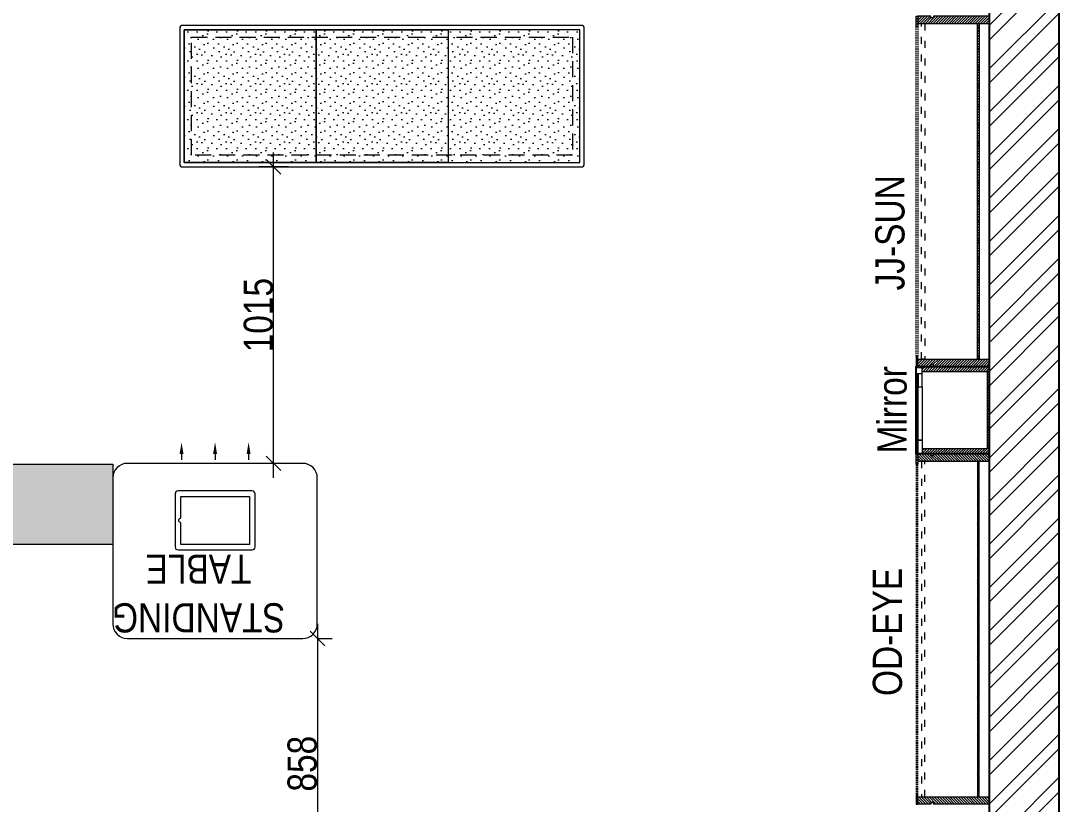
# Model space of a CAD drawing. Header units: millimetres. Extents: x 1319238 to 1329833, y 35232 to 45823.
# Drawn here: x 1326278 to 1329833, y 40528 to 43212 of the extents above; entities that cross this region are included whole.
import ezdxf

# ---------------------------------------------------------------- set-up
doc = ezdxf.new("R2010")
doc.units = ezdxf.units.MM
doc.header["$LTSCALE"] = 40
for name, pattern in [('a_p6_plan_L18$0$HIDDEN', [0.375, 0.25, -0.125]), ('ACAD_ISO03W100', [30, 12, -18]), ('CONTINOUS', [0]), ('HIDDEN2', [0.1875, 0.125, -0.0625])]:
    doc.linetypes.add(name, pattern=pattern)
doc.layers.add('A-CARPET AREA', color=3, linetype='CONTINOUS', lineweight=0, true_color=0x0aff0a)
doc.layers.add('A-WALL', color=1, linetype='Continuous')
for name, color, linetype, lineweight in [('Column', 243, 'Continuous', 9), ('column hatch', 5, 'Continuous', 0), ('LENS-HATCH', 251, 'Continuous', 5), ('LENS-TEXT', 31, 'Continuous', 5), ('LENS_TEXT', 31, 'Continuous', 5), ('LK-FF&E FLOOR', 1, 'Continuous', 9), ('LK-FF&E WALL', 1, 'Continuous', 9), ('LN-ELEVATION-1', 81, 'Continuous', 13), ('LN-ELEVATION-2', 103, 'Continuous', 20), ('LN-ELEVATION-3', 125, 'a_p6_plan_L18$0$HIDDEN', 18), ('LN-ELEVATION-4', 145, 'Continuous', 13), ('LN-ELEVATION-5', 167, 'Continuous', 5), ('LN-HATCH', 251, 'Continuous', 0), ('PLANO-TXT', 252, 'Continuous', 5)]:
    doc.layers.add(name, color=color, linetype=linetype, lineweight=lineweight)
doc.styles.add('LK TXT', font='Gill Sans MT Condensed Regular.ttf')
doc.styles.get("Standard").update_dxf_attribs({"font": 'Gill Sans MT Condensed Regular.ttf', "height": 100})
doc.dimstyles.new('100MM', dxfattribs={"dimtxt": 100, "dimasz": 50, "dimexe": 50, "dimexo": 50, "dimtad": 1, "dimdec": 0, "dimtxsty": 'Standard', "dimblk": 'OBLIQUE', "dimcen": 2.5, "dimdle": 50, "dimclrd": 256, "dimclre": 256, "dimclrt": 1, "dimadec": 0, "dimazin": 0, "dimtfac": 1, "dimtdec": 0, "dimtmove": 0, "dimatfit": 3, "dimfxl": 50, "dimlwd": -1, "dimlwe": -1, "dimarcsym": 0})

# ---------------------------------------------------------------- blocks, each defined once
blk = doc.blocks.new('A$Cdd6ceb42')
at = {"layer": 'column hatch'}
h = blk.add_hatch(color=8, dxfattribs=at)
h.dxf.hatch_style = 1
h.paths.add_polyline_path([(-3730, -3485), (-3240, -3485), (-3240, -3760), (-3730, -3760)])
h.paths.add_polyline_path([(-6732.9, -7062), (-7145, -7062), (-7145, -7332.9), (-6732.9, -7332.9)])
h.paths.add_polyline_path([(-3390, -7020), (-3730, -7020), (-3730, -7315), (-3390, -7315)])
h.paths.add_polyline_path([(-3409.1, -9467.4), (-3409.9, -9097.4), (-3459.9, -9097.5), (-3460, -9067.5), (-3679.9, -9067.5), (-3679.9, -9097.5), (-3729.9, -9097.5), (-3729.4, -9348.1), (-3669.4, -9347.9), (-3669.1, -9467.9)])
h.paths.add_polyline_path([(-5210, -8970), (-4870, -8970), (-4870, -9097.5), (-4625, -9097.5), (-4625, -9365), (-5150, -9365), (-5150, -9215), (-5210, -9215)])
h.paths.add_polyline_path([(-6888.9, -9487.4), (-6888.9, -9117.4), (-6944.7, -9117.6), (-6944.8, -9087.5), (-7104.8, -9087.9), (-7104.7, -9117.9), (-7159.7, -9118), (-7158.9, -9488)])
h.paths.add_polyline_path([(-280, -8920), (0, -8920), (0, -9160), (-280, -9160)])
h.paths.add_polyline_path([(-9169.1, -8980.3), (-9009.5, -8980.3), (-9009.5, -9234), (-9169.1, -9234)])
h.paths.add_polyline_path([(-3730, -350), (-3450, -350), (-3450, 0), (-3730, 0)])
at = {"layer": 'LN-HATCH'}
h = blk.add_hatch(dxfattribs=at)
h.set_pattern_fill('ANSI32', color=256, scale=11, angle=180)
h.set_pattern_definition([(225, (-1439691.43, -47000.38), (74.087113, -74.087113), []), (225, (-1439740.82, -47000.38), (74.087113, -74.087113), [])])
h.paths.add_polyline_path([(0, -8920), (0, 0), (-3450, 0), (-3450, -250), (-240, -250), (-240, -8920)])
h.paths.add_polyline_path([(-3730, 0), (-4900, 0), (-4900, 645), (-10565, 645), (-10565, -385), (-10295, -385), (-10295, 395), (-5150, 395), (-5150, -250), (-3730, -250)])
h.paths.add_polyline_path([(-10295, -1255), (-10565, -1255), (-10565, -385), (-10295, -385)])
h.paths.add_polyline_path([(-10295, -2805), (-10295, -3550), (-9390, -3550), (-9390, -7060), (-9030, -7060), (-9030, -8980), (-9169.1, -8980), (-9169.1, -7310), (-9640, -7310), (-9640, -3800), (-10565, -3800), (-10565, -2805)])
h.paths.add_polyline_path([(-9039.1, -9389), (-9169.1, -9389), (-9169.1, -9234), (-9039.1, -9234)])
h.paths.add_polyline_path([(-250, -9160), (0, -9160), (0, -9450), (-250, -9450)])
at = {"layer": 'A-WALL'}
blk.add_lwpolyline([(0, -8920), (0, 0), (-3450, 0), (-3450, -250), (-240, -250), (-240, -8920)], close=True, dxfattribs=at)
at = {"layer": 'Column'}
blk.add_lwpolyline([(-3730, -3485), (-3240, -3485), (-3240, -3760), (-3730, -3760)], close=True, dxfattribs=at)
blk = doc.blocks.new('JJ 1200')
at = {"layer": 'LN-HATCH', "ltscale": 0.5}
h = blk.add_hatch(dxfattribs=at)
h.set_pattern_fill('ANSI31', color=256, scale=2)
h.set_pattern_definition([(45, (4097187.331, 1708800.267), (-4.4901280605, 4.4901280605), [])])
h.paths.add_polyline_path([(792.1, 220), (792.1, 30), (786.1, 30), (786.1, 20), (792.1, 20), (792.1, -24), (767.1, -24), (767.1, 220)])
h.paths.add_polyline_path([(-382.9, 180), (767.1, 180), (767.1, 186), (-382.9, 186)])
h.paths.add_polyline_path([(757.1, -24), (757.1, -30), (792.1, -30), (792.1, -24)])
h.paths.add_polyline_path([(-407.9, 220), (-407.9, 30), (-401.9, 30), (-401.9, 20), (-407.9, 20), (-407.9, -24), (-382.9, -24), (-382.9, 220)])
h.paths.add_polyline_path([(-372.9, -24), (-372.9, -30), (-407.9, -30), (-407.9, -24)])
at = {"layer": 'LN-ELEVATION-1', "ltscale": 0.5}
for points in [[(-407.9, 220), (-407.9, 30), (-401.9, 30), (-401.9, 20), (-407.9, 20), (-407.9, -24), (-382.9, -24), (-382.9, 220)], [(792.1, 220), (792.1, 30), (786.1, 30), (786.1, 20), (792.1, 20), (792.1, -24), (767.1, -24), (767.1, 220)], [(-382.9, 180), (767.1, 180), (767.1, 186), (-382.9, 186)], [(-372.9, -24), (-372.9, -30), (-407.9, -30), (-407.9, -24)], [(757.1, -24), (757.1, -30), (792.1, -30), (792.1, -24)]]:
    blk.add_lwpolyline(points, close=True, dxfattribs=at)
at = {"layer": 'LN-ELEVATION-3', "ltscale": 0.5}
for p, q in [((767.1, 220), (-382.9, 220)), ((757.1, -24), (-372.9, -24)), ((-372.9, -30), (757.1, -30))]:
    blk.add_line(p, q, dxfattribs=at)
at = {"layer": 'LN-ELEVATION-4', "linetype": 'ACAD_ISO03W100', "ltscale": 0.05}
blk.add_lwpolyline([(767.1, 0), (-382.9, 0), (-382.9, -12), (767.1, -12)], close=True, dxfattribs=at)
blk = doc.blocks.new('MIRROR')
at = {"layer": 'LN-HATCH', "ltscale": 0.5}
h = blk.add_hatch(dxfattribs=at)
h.set_pattern_fill('ANSI31', color=256, scale=2)
h.set_pattern_definition([(45, (4060433.7416, 1708720.787), (-4.4901280605, 4.4901280605), [])])
h.paths.add_polyline_path([(212.9, 101.3), (230.9, 101.3), (230.9, -127.7), (212.9, -127.7)])
h.paths.add_polyline_path([(230.9, 95.3), (494.9, 95.3), (494.9, 101.3), (230.9, 101.3)])
h.paths.add_polyline_path([(512.9, 101.3), (494.9, 101.3), (494.9, -127.7), (512.9, -127.7)])
at = {"layer": 'Defpoints'}
blk.add_lwpolyline([(512.9, 101.3), (212.9, 101.3), (212.9, -148.7), (512.9, -148.7)], close=True, dxfattribs=at)
at = {"layer": 'LN-ELEVATION-1'}
for points in [[(212.9, 101.3), (230.9, 101.3), (230.9, -127.7), (212.9, -127.7)], [(230.9, 95.3), (494.9, 95.3), (494.9, 101.3), (230.9, 101.3)], [(512.9, 101.3), (494.9, 101.3), (494.9, -127.7), (512.9, -127.7)], [(259.9, -141.7), (259.9, -127.7), (214.9, -127.7), (214.9, -148.7), (223.9, -148.7), (223.9, -147.2), (216.4, -147.2), (216.4, -141.7)], [(442.9, -141.7), (442.9, -127.7), (487.9, -127.7), (487.9, -148.7), (478.9, -148.7), (478.9, -147.2), (486.4, -147.2), (486.4, -141.7)], [(504.9, -148.7), (504.9, -147.2), (509.4, -147.2), (509.4, -129.2), (487.9, -129.2), (487.9, -127.7), (510.9, -127.7), (510.9, -148.7)]]:
    blk.add_lwpolyline(points, close=True, dxfattribs=at)
at = {"layer": 'LN-ELEVATION-2', "color": 4, "lineweight": 0}
blk.add_lwpolyline([(216.4, -141.7), (486.4, -141.7), (486.4, -147.2), (216.4, -147.2)], close=True, dxfattribs=at)
at = {"layer": 'LN-ELEVATION-2'}
blk.add_lwpolyline([(259.9, -141.7), (442.9, -141.7), (442.9, -127.7), (259.9, -127.7)], close=True, dxfattribs=at)
at = {"layer": 'LN-ELEVATION-4', "ltscale": 0.5}
blk.add_line((478.9, -148.7), (223.9, -148.7), dxfattribs=at)
blk = doc.blocks.new('3 SEATER BENCH')
at = {"layer": 'LENS-HATCH', "lineweight": 0}
h = blk.add_hatch(dxfattribs=at)
h.set_pattern_fill('STIP1', color=177, scale=100, angle=90, pattern_type=2)
h.set_pattern_definition([(90, (-6617001.29, 170538.99), (-100, 6e-15), [0, -100]), (90, (-6616985.29, 170550.99), (-100, 6e-15), [0, -100]), (90, (-6616961.29, 170545.99), (-100, 6e-15), [0, -100]), (90, (-6616938.29, 170580.99), (-100, 6e-15), [0, -100]), (90, (-6616974.29, 170577.99), (-100, 6e-15), [0, -100]), (90, (-6616998.29, 170604.99), (-100, 6e-15), [0, -100]), (90, (-6617005.29, 170569.99), (-100, 6e-15), [0, -100]), (90, (-6616964.29, 170611.99), (-100, 6e-15), [0, -100]), (90, (-6616932.29, 170606.99), (-100, 6e-15), [0, -100]), (90, (-6616917.29, 170532.99), (-100, 6e-15), [0, -100]), (90, (-6616937.29, 170550.99), (-100, 6e-15), [0, -100]), (90, (-6616918.29, 170564.99), (-100, 6e-15), [0, -100]), (90, (-6616982.29, 170625.99), (-100, 6e-15), [0, -100]), (90, (-6616957.29, 170593.99), (-100, 6e-15), [0, -100]), (90, (-6616990.29, 170585.99), (-100, 6e-15), [0, -100]), (90, (-6616981.29, 170602.99), (-100, 6e-15), [0, -100]), (90, (-6616954.29, 170566.99), (-100, 6e-15), [0, -100]), (90, (-6617008.29, 170594.99), (-100, 6e-15), [0, -100]), (90, (-6616949.29, 170625.99), (-100, 6e-15), [0, -100]), (90, (-6616919.29, 170622.99), (-100, 6e-15), [0, -100])])
h.paths.add_polyline_path([(-653.5, -127.6), (-201.9, -127.6), (-201.9, 327.4), (-653.5, 327.4)])
h.paths.add_polyline_path([(249.8, -127.6), (-201.9, -127.6), (-201.9, 327.4), (249.8, 327.4)])
h.paths.add_polyline_path([(701.5, -127.6), (249.8, -127.6), (249.8, 327.4), (701.5, 327.4)])
at = {"layer": 'LN-ELEVATION-2', "ltscale": 0.5}
for points in [[(-653.5, -127.6), (-201.9, -127.6), (-201.9, 327.4), (-653.5, 327.4)], [(249.8, -127.6), (-201.9, -127.6), (-201.9, 327.4), (249.8, 327.4)], [(701.5, -127.6), (249.8, -127.6), (249.8, 327.4), (701.5, 327.4)]]:
    blk.add_lwpolyline(points, close=True, dxfattribs=at)
at = {"layer": 'LN-ELEVATION-5', "ltscale": 0.5}
blk.add_lwpolyline([(-658.5, -142.6), (706.5, -142.6, 0.414214), (716.5, -132.6), (716.5, 332.4, 0.414214), (706.5, 342.4), (-658.5, 342.4, 0.414214), (-668.5, 332.4), (-668.5, -132.6, 0.414214)], format="xyb", close=True, dxfattribs=at)
blk.add_lwpolyline([(-653.5, -127.6), (701.5, -127.6), (701.5, 327.4), (-653.5, 327.4)], close=True, dxfattribs=at)
at = {"layer": 'LN-ELEVATION-5', "linetype": 'HIDDEN2', "ltscale": 11}
blk.add_lwpolyline([(676.5, -102.6), (-628.5, -102.6), (-628.5, 302.4), (676.5, 302.4)], close=True, dxfattribs=at)
blk = doc.blocks.new('A$C8d0d4d68')
at = {"layer": 'LN-ELEVATION-1', "linetype": 'ByBlock', "lineweight": -2}
for p, q in [((235.3, -32.3), (235.3, -12)), ((350, -32.3), (350, -12)), ((464.7, -32.3), (464.7, -12))]:
    blk.add_line(p, q, dxfattribs=at)
at = {"layer": 'LN-ELEVATION-1'}
for points in [[(222.7, 94.5), (476.7, 94.5, 0.414214), (486.7, 104.5), (486.7, 286.5, 0.414214), (476.7, 296.5), (222.7, 296.5, 0.414214), (212.7, 286.5), (212.7, 104.5, 0.414214)], [(467.2, 186), (467.2, 113.5), (232.2, 113.5), (232.2, 277.5), (467.2, 277.5), (467.2, 205, 0.327538), (468.6, 203.1, -0.733799), (468.6, 187.9, 0.327538)]]:
    blk.add_lwpolyline(points, format="xyb", close=True, dxfattribs=at)
at = {"layer": 'LN-ELEVATION-1', "linetype": 'ByBlock', "lineweight": -2}
for points in [[(241.9, -32.3), (228.6, -32.3), (235.3, -72.3)], [(356.7, -32.3), (343.3, -32.3), (350, -72.3)], [(471.4, -32.3), (458.1, -32.3), (464.7, -72.3)]]:
    blk.add_solid(points, dxfattribs=at)
at = {"layer": 'LN-ELEVATION-2'}
blk.add_lwpolyline([(50, 0), (650, 0, 0.414214), (700, 50), (700, 550, 0.414214), (650, 600), (50, 600, 0.414214), (0, 550), (0, 50, 0.414214)], format="xyb", close=True, dxfattribs=at)
blk = doc.blocks.new('_Oblique')
at = {"color": 0, "linetype": 'ByBlock', "lineweight": -2}
blk.add_line((-0.5, -0.5), (0.5, 0.5), dxfattribs=at)
blk = doc.blocks.new('*D57')
at = {"layer": 'A-CARPET AREA', "transparency": 16777216}
for p, q in [((1327143.5, 41645.7), (1327143.5, 42761.1)), ((1327193.1, 42711.1), (1327093.5, 42711.1)), ((1327193.1, 41695.7), (1327093.5, 41695.7))]:
    blk.add_line(p, q, dxfattribs=at)
at = {"layer": 'Defpoints', "color": 0, "transparency": 16777216}
for p in [(1327143.5, 42711.1), (1327243.1, 42711.1), (1327243.1, 41695.7)]:
    blk.add_point(p, dxfattribs=at)
at = {"layer": 'A-CARPET AREA', "transparency": 16777216, "xscale": 50, "yscale": 50, "zscale": 50}
for p, rotation in [((1327143.5, 42711.1), 90), ((1327143.5, 41695.7), 270)]:
    blk.add_blockref('_Oblique', p, dxfattribs=dict(at, rotation=rotation))
at = {"layer": 'A-CARPET AREA', "color": 1, "transparency": 16777216, "insert": (1327091.8, 42203.4), "char_height": 100, "attachment_point": 5, "rotation": 90}
blk.add_mtext('1015', dxfattribs=at)
blk = doc.blocks.new('*D58')
at = {"layer": 'A-CARPET AREA', "transparency": 16777216}
for p, q in [((1327293.5, 41145.7), (1327293.5, 40187.8)), ((1327293.1, 41095.7), (1327343.5, 41095.7)), ((1327293.1, 40237.8), (1327343.5, 40237.8))]:
    blk.add_line(p, q, dxfattribs=at)
at = {"layer": 'Defpoints', "color": 0, "transparency": 16777216}
for p in [(1327243.1, 41095.7), (1327243.1, 40237.8), (1327293.5, 40237.8)]:
    blk.add_point(p, dxfattribs=at)
at = {"layer": 'A-CARPET AREA', "transparency": 16777216, "xscale": 50, "yscale": 50, "zscale": 50}
for p, rotation in [((1327293.5, 41095.7), 90), ((1327293.5, 40237.8), 270)]:
    blk.add_blockref('_Oblique', p, dxfattribs=dict(at, rotation=rotation))
at = {"layer": 'A-CARPET AREA', "color": 1, "transparency": 16777216, "insert": (1327241.8, 40666.7), "char_height": 100, "attachment_point": 5, "rotation": 90}
blk.add_mtext('858', dxfattribs=at)

msp = doc.modelspace()

# ---------------------------------------------------------------- block references
at = {"layer": 'A-CARPET AREA'}
msp.add_blockref('A$Cdd6ceb42', (1329833.1, 45177.8), dxfattribs=at)
at = {"layer": 'LK-FF&E FLOOR'}
for name, p, rotation in [('3 SEATER BENCH', (1327538.7, 43053.5), 179.9999999999999), ('A$C8d0d4d68', (1327293.1, 41695.7), 180)]:
    msp.add_blockref(name, p, dxfattribs=dict(at, rotation=rotation))
at = {"layer": 'LK-FF&E WALL', "xscale": -1, "rotation": 270}
for name, p in [('JJ 1200', (1329373.1, 42435.7)), ('MIRROR', (1329491.7, 41514.8))]:
    msp.add_blockref(name, p, dxfattribs=at)
at = {"layer": 'LK-FF&E WALL', "rotation": 270}
msp.add_blockref('JJ 1200', (1329373.1, 41319.8), dxfattribs=at)

# ---------------------------------------------------------------- texts
at = {"layer": 'LENS-TEXT', "color": 0, "linetype": 'Continuous', "ltscale": 3, "insert": (1326886.3, 41249.8), "char_height": 100, "width": 783.964, "attachment_point": 5, "rotation": 180, "style": 'LK TXT'}
msp.add_mtext('STANDING TABLE', dxfattribs=at)
at = {"layer": 'LENS_TEXT', "linetype": 'Continuous', "ltscale": 3, "insert": (1329261.6, 41879.1), "char_height": 100, "width": 244.677, "attachment_point": 5, "rotation": 90, "style": 'LK TXT'}
msp.add_mtext('Mirror', dxfattribs=at)
at = {"layer": 'PLANO-TXT', "linetype": 'Continuous', "ltscale": 3, "char_height": 100, "width": 244.677, "attachment_point": 5, "rotation": 90, "style": 'LK TXT'}
for s, insert in [('JJ-SUN', (1329254, 42485.4)), ('OD-EYE', (1329245.5, 41118.2))]:
    msp.add_mtext(s, dxfattribs=dict(at, insert=insert))

# ---------------------------------------------------------------- dimensions: what is measured, and where the dimension line sits
at = {"layer": 'A-CARPET AREA'}
for base, p1, p2, picture, middle in [((1327143.5, 42711.1), (1327243.1, 41695.7), (1327243.1, 42711.1), '*D57', (1327091.8, 42203.4)), ((1327293.5, 40237.8), (1327243.1, 41095.7), (1327243.1, 40237.8), '*D58', (1327241.8, 40666.7))]:
    dim = msp.add_linear_dim(base=base, p1=p1, p2=p2, angle=90, dimstyle='100MM', dxfattribs=at)
    dim.commit()
    dim.dimension.update_dxf_attribs({"geometry": picture, "text_midpoint": middle})

doc.saveas('drawing.dxf')
